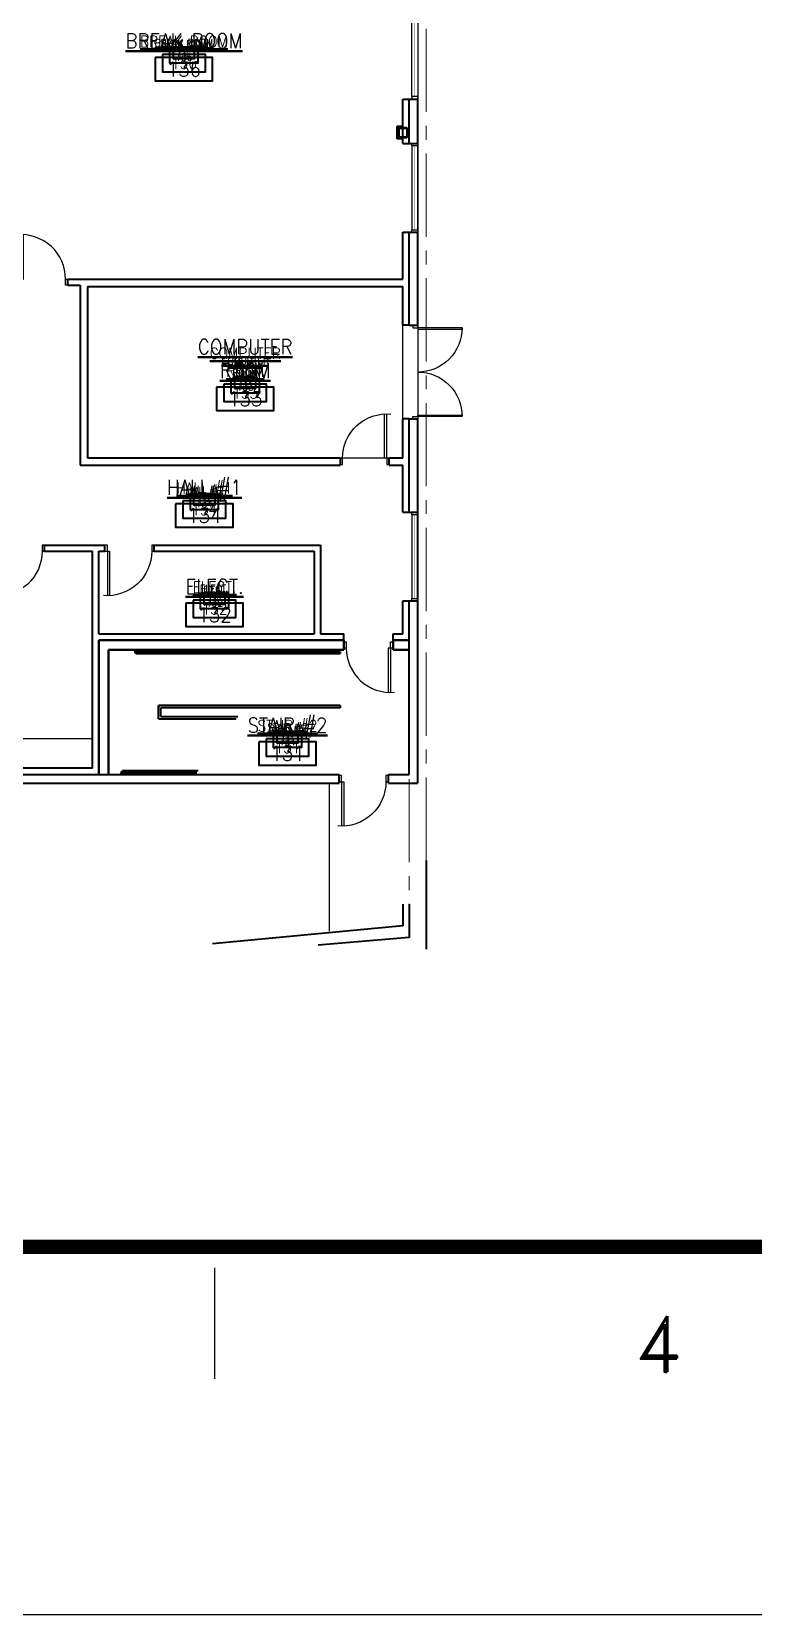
# Model space of a CAD drawing. Header units: inches. Extents: x -1028 to 37906, y -2339 to 19896.
# Drawn here: x 1096 to 1683, y -2339 to -1055 of the extents above; entities that cross this region are included whole.
import ezdxf
from ezdxf.enums import TextEntityAlignment as Align

# ---------------------------------------------------------------- set-up
doc = ezdxf.new("R2010")
doc.units = ezdxf.units.IN
doc.header["$LTSCALE"] = 90
doc.header["$MEASUREMENT"] = 0
doc.linetypes.add('CENTER2', pattern=[1.125, 0.75, -0.125, 0.125, -0.125])
for name, color, linetype in [('BORD', 96, 'Continuous'), ('EXTRA', 35, 'Continuous'), ('FDIM', 2, 'Continuous'), ('TEXTL', 2, 'Continuous')]:
    doc.layers.add(name, color=color, linetype=linetype)
for name, color, linetype, lineweight in [('X02461AFP1$0$UCENTER', 9, 'CENTER2', 13), ('X02461AFP1$0$UCNT', 4, 'Continuous', 25), ('X02461AFP1$0$UCOLG1', 9, 'CENTER2', 13), ('X02461AFP1$0$UCOLG2', 7, 'Continuous', 40), ('X02461AFP1$0$UCOLS', 6, 'Continuous', 40), ('X02461AFP1$0$UDR', 1, 'Continuous', 25), ('X02461AFP1$0$UFLSL', 2, 'Continuous', 25), ('X02461AFP1$0$UGL', 2, 'Continuous', 25), ('X02461AFP1$0$UHANDRAIL', 6, 'Continuous', 40), ('X02461AFP1$0$UROOMNAME128', 3, 'Continuous', 50), ('X02461AFP1$0$UROOMNAME48', 3, 'Continuous', 50), ('X02461AFP1$0$UROOMNAME64', 3, 'Continuous', 50), ('X02461AFP1$0$UROOMNAME96', 3, 'Continuous', 50), ('X02461AFP1$0$UROOMNUMBER128', 6, 'Continuous', 40), ('X02461AFP1$0$UROOMNUMBER48', 6, 'Continuous', 40), ('X02461AFP1$0$UROOMNUMBER64', 6, 'Continuous', 40), ('X02461AFP1$0$UROOMNUMBER96', 6, 'Continuous', 40), ('X02461AFP1$0$USIDEWALK', 4, 'Continuous', 25), ('X02461AFP1$0$UWC2', 3, 'Continuous', 50), ('X02461AFP1$0$UWI2', 6, 'Continuous', 40), ('X02461AFP1$0$UWIN_SIL', 9, 'Continuous', 13), ('X02461AFP1$0$UWS1', 6, 'Continuous', 40), ('X02461AFP1$0$UWT', 7, 'Continuous', 40)]:
    doc.layers.add(name, color=color, linetype=linetype, lineweight=lineweight)
doc.styles.add('DCMARCH', font='stylu.ttf', dxfattribs={"width": 0.75, "oblique": 15})
doc.styles.add('Romand', font='romand.shx')
doc.styles.add('Simplex', font='simplex.shx')
doc.styles.add('X02461AFP1$0$3-32', font='ROMANS.SHX', dxfattribs={"height": 22.5})

# ---------------------------------------------------------------- blocks, each defined once
blk = doc.blocks.new('sbord_d')
at = {"layer": 'BORD'}
blk.add_line((6, -0.0625), (6, -0.3125), dxfattribs=at)
at = {"layer": 'BORD', "const_width": 0.0313}
blk.add_lwpolyline([(-0.0156, -0.0156), (32.0156, -0.0156), (32.0156, 20.0156), (-0.0156, 20.0156)], close=True, dxfattribs=at)
at = {"layer": 'EXTRA'}
for points in [[(-0.3125, -0.8438), (32.3125, -0.8438), (32.3125, 20.8438), (-0.3125, 20.8438)], [(0, 0), (32, 0), (32, 20), (0, 20)]]:
    blk.add_lwpolyline(points, close=True, dxfattribs=at)
at = {"layer": 'BORD', "style": 'Romand'}
blk.add_text('4', height=0.125, dxfattribs=at).set_placement((7, -0.2344), align=Align.MIDDLE)
at = {"layer": 'TEXTL', "flags": 8}
for tag, height, style, p in [('TITLE1', 0.1562, 'Simplex', (30.2656, 2.776)), ('TITLE2', 0.1562, 'Simplex', (30.2656, 2.4427)), ('CHK', 0.0938, 'Simplex', (29.8281, 0.8828)), ('APP', 0.0938, 'Simplex', (30.7031, 0.8828)), ('JOB#', 0.125, 'Romand', (30.1198, 0.1328)), ('SHT', 0.125, 'Romand', (31.1927, 0.1328)), ('REV', 0.125, 'Romand', (31.7891, 0.1328))]:
    blk.add_attdef(tag, text='', height=height, dxfattribs=dict(at, style=style)).set_placement(p, align=Align.MIDDLE)
at = {"layer": 'TEXTL', "style": 'Simplex', "flags": 8}
for tag, height, p in [('CUSTOMER', 0.1562, (30.2656, 1.6968)), ('LOCATION', 0.125, (30.2656, 1.3635)), ('REVC', 0.0781, (20.2594, 0.9448)), ('CCHK', 0.0781, (27.2554, 0.9434)), ('REVB', 0.0781, (20.2594, 0.6948)), ('BCHK', 0.0781, (27.2554, 0.6834)), ('REVA', 0.0781, (20.2594, 0.4448)), ('ACHK', 0.0781, (27.2554, 0.4434))]:
    blk.add_attdef(tag, text='', height=height, dxfattribs=at).set_placement(p, align=Align.CENTER)
at = {"layer": 'TEXTL', "flags": 8}
for tag, p, height, style in [('REVCDESC', (20.6253, 0.9434), 0.0781, 'Simplex'), ('REVBDESC', (20.6253, 0.6834), 0.0781, 'Simplex'), ('REVADESC', (20.6253, 0.4434), 0.0781, 'Simplex'), ('DWG#', (30.0549, -0.5661), 0.0938, 'Romand')]:
    blk.add_attdef(tag, p, '', height=height, dxfattribs=dict(at, style=style))
at = {"layer": 'TEXTL', "style": 'DCMARCH', "oblique": 15, "width": 0.75, "flags": 8}
for tag, p in [('CBY', (26.7554, 0.9434)), ('BBY', (26.7554, 0.6834)), ('ABY', (26.7554, 0.4434))]:
    blk.add_attdef(tag, text='', height=0.0781, dxfattribs=at).set_placement(p, align=Align.CENTER)
at = {"layer": 'TEXTL', "style": 'Simplex', "flags": 8}
for tag, height, width, p, p2 in [('CAPP', 0.0781, 1.292308, (27.5883, 0.9437), (27.9633, 0.9437)), ('CDT', 0.0781, 1.866, (28.0712, 0.9434), (28.46, 0.9434)), ('SCALE', 0.0938, 1.702732, (31.2344, 0.8374), (31.9413, 0.8374)), ('BAPP', 0.0781, 1.292308, (27.5883, 0.6834), (27.9633, 0.6834)), ('BDT', 0.0781, 1.866, (28.0712, 0.6831), (28.46, 0.6831)), ('PLOT#', 0.0938, 8.555556, (31.2344, 0.4624), (31.9219, 0.4624)), ('DATE', 0.0938, 2.134634, (28.6094, 0.4624), (29.3146, 0.4624)), ('CHKDT', 0.0938, 1.555556, (29.4844, 0.4624), (30.1719, 0.4624)), ('APPDT', 0.0938, 1.555556, (30.3594, 0.4624), (31.0469, 0.4624)), ('AAPP', 0.0781, 1.275949, (27.5881, 0.4434), (27.9631, 0.4434)), ('ADT', 0.0781, 1.833263, (28.0712, 0.4434), (28.46, 0.4434))]:
    blk.add_attdef(tag, text='', height=height, dxfattribs=dict(at, width=width)).set_placement(p, p2, align=Align.FIT)
at = {"layer": 'TEXTL', "style": 'DCMARCH', "oblique": 15, "width": 0.75, "flags": 8}
blk.add_attdef('DRBY', (28.5931, 0.8208), '', height=0.125, dxfattribs=at)
blk = doc.blocks.new('X02461AFP1$0$WIN72')
at = {"layer": 'X02461AFP1$0$UGL'}
for p, q in [((70, 5), (2, 5)), ((2, 0), (70, 0))]:
    blk.add_line(p, q, dxfattribs=at)
for points in [[(0, 0), (0, 5), (2, 5), (2, 0)], [(70, 0), (70, 5), (72, 5), (72, 0)]]:
    blk.add_lwpolyline(points, close=True, dxfattribs=at)
at = {"layer": 'X02461AFP1$0$UGL', "const_width": 0.25}
blk.add_lwpolyline([(70, 2.5), (2, 2.5)], dxfattribs=at)
blk = doc.blocks.new('X02461AFP1$0$30DRM')
for p, q in [((2, 2.5), (2, 38.5)), ((3.8, 2.5), (3.8, 38.4)), ((2, 2.5), (3.8, 2.5)), ((3.8, 2.5), (3.8, 2.5))]:
    blk.add_line(p, q)
for points in [[(0, -2.5), (0, 2.5), (2, 2.5), (2, -2.5)], [(38, -2.5), (38, 2.5), (40, 2.5), (40, -2.5)]]:
    blk.add_lwpolyline(points, close=True)
blk.add_arc((2, 2.5), 36, 0, 95)
blk = doc.blocks.new('X02461AFP1$0$PR_3070DR')
at = {"color": 1}
for points in [[(-36, 0), (-34.9, 0), (-34.9, 35.9), (-36, 35.9)], [(36, 0), (34.9, 0), (34.9, 35.9), (36, 35.9)], [(-36, -4), (-36, 0), (-38, 0), (-38, -4)], [(36, -4), (36, 0), (38, 0), (38, -4)]]:
    blk.add_lwpolyline(points, close=True, dxfattribs=at)
for centre, start, end in [((-35.9, 0.1), 359.9176, 90.1944), ((35.9, 0.1), 89.8056, 180.0824)]:
    blk.add_arc(centre, 35.9, start, end, dxfattribs=at)
blk = doc.blocks.new('X02461AFP1$0$MSRNL')
at = {"layer": 'X02461AFP1$0$UROOMNUMBER128'}
blk.add_lwpolyline([(-23.3, -10), (-23.3, -28.9), (23.3, -28.9), (23.3, -10)], close=True, dxfattribs=at)
at = {"layer": 'X02461AFP1$0$UROOMNUMBER48'}
blk.add_lwpolyline([(-8.7, -3.8), (-8.7, -10.8), (8.7, -10.8), (8.7, -3.8)], close=True, dxfattribs=at)
at = {"layer": 'X02461AFP1$0$UROOMNUMBER64'}
blk.add_lwpolyline([(-11.6, -5), (-11.6, -14.4), (11.6, -14.4), (11.6, -5)], close=True, dxfattribs=at)
at = {"layer": 'X02461AFP1$0$UROOMNUMBER96'}
blk.add_lwpolyline([(-17.4, -7.5), (-17.4, -21.6), (17.4, -21.6), (17.4, -7.5)], close=True, dxfattribs=at)
at = {"layer": 'X02461AFP1$0$UROOMNAME128', "style": 'X02461AFP1$0$3-32', "width": 0.9}
for tag, p in [('1-128', (0, 22.9)), ('2-128', (0, 3.5))]:
    blk.add_attdef(tag, text='', height=12, dxfattribs=at).set_placement(p, align=Align.MIDDLE_CENTER)
at = {"layer": 'X02461AFP1$0$UROOMNAME48', "style": 'X02461AFP1$0$3-32', "width": 0.9}
for tag, p in [('2-48', (0, 1.5)), ('1-48', (0, 8.8))]:
    blk.add_attdef(tag, text='', height=4.5, dxfattribs=at).set_placement(p, align=Align.MIDDLE_CENTER)
at = {"layer": 'X02461AFP1$0$UROOMNAME64', "style": 'X02461AFP1$0$3-32', "width": 0.9}
for tag, p in [('1-64', (0, 11.5)), ('2-64', (0, 1.8))]:
    blk.add_attdef(tag, text='', height=6, dxfattribs=at).set_placement(p, align=Align.MIDDLE_CENTER)
at = {"layer": 'X02461AFP1$0$UROOMNAME96', "style": 'X02461AFP1$0$3-32', "width": 0.9}
for tag, p in [('1-96', (0, 17.6)), ('2-96', (0, 3))]:
    blk.add_attdef(tag, text='', height=9, dxfattribs=at).set_placement(p, align=Align.MIDDLE_CENTER)
at = {"layer": 'X02461AFP1$0$UROOMNUMBER128', "style": 'X02461AFP1$0$3-32', "width": 0.9}
blk.add_attdef('128', text='', height=12, dxfattribs=at).set_placement((0, -19.4), align=Align.MIDDLE_CENTER)
at = {"layer": 'X02461AFP1$0$UROOMNUMBER48', "style": 'X02461AFP1$0$3-32', "width": 0.9}
blk.add_attdef('48', text='', height=4.5, dxfattribs=at).set_placement((0, -7.3), align=Align.MIDDLE_CENTER)
at = {"layer": 'X02461AFP1$0$UROOMNUMBER64', "style": 'X02461AFP1$0$3-32', "width": 0.9}
blk.add_attdef('64', text='', height=6, dxfattribs=at).set_placement((0, -9.7), align=Align.MIDDLE_CENTER)
at = {"layer": 'X02461AFP1$0$UROOMNUMBER96', "style": 'X02461AFP1$0$3-32', "width": 0.9}
blk.add_attdef('96', text='', height=9, dxfattribs=at).set_placement((0, -14.6), align=Align.MIDDLE_CENTER)

msp = doc.modelspace()

# ---------------------------------------------------------------- linework, layer by layer
at = {"layer": 'X02461AFP1$0$UCENTER'}
msp.add_line((1416.978386, -1727.709065), (1416.978386, 4853.515788), dxfattribs=at)
at = {"layer": 'X02461AFP1$0$UCNT'}
msp.add_line((1018.978386, -1628.769683), (1145.978386, -1628.769683), dxfattribs=at)
at = {"layer": 'X02461AFP1$0$UCOLG1'}
for p, q in [((1402.978386, -1369.269683), (1397.978386, -1369.269683)), ((1402.978386, -1661.66011), (1402.978386, -1763.058286))]:
    msp.add_line(p, q, dxfattribs=at)
at = {"layer": 'X02461AFP1$0$UCOLG2'}
for p, q in [((1416.978386, -1727.709065), (1416.978386, -1799.709065)), ((1397.978386, -1763.058286), (1397.978386, -1780.635711)), ((1402.978386, -1763.058286), (1402.978386, -1790.271173)), ((1397.978386, -1780.635711), (1243.475381, -1795.437347)), ((1402.978386, -1790.271173), (1329.276829, -1796.386539))]:
    msp.add_line(p, q, dxfattribs=at)
at = {"layer": 'X02461AFP1$0$UCOLS'}
for points in [[(1400.728386, -1141.019683, 0.4142135624), (1401.978386, -1139.769683), (1401.978386, -1134.269683, 0.4142135624), (1400.728386, -1133.019683), (1395.228386, -1133.019683, 0.4142135624), (1393.978386, -1134.269683), (1393.978386, -1139.769683, 0.4142135624), (1395.228386, -1141.019683)], [(1400.728386, -1140.394683, 0.4142135624), (1401.353386, -1139.769683), (1401.353386, -1134.269683, 0.4142135624), (1400.728386, -1133.644683), (1395.228386, -1133.644683, 0.4142135624), (1394.603386, -1134.269683), (1394.603386, -1139.769683, 0.4142135624), (1395.228386, -1140.394683)]]:
    msp.add_lwpolyline(points, format="xyb", close=True, dxfattribs=at)
at = {"layer": 'X02461AFP1$0$UFLSL'}
msp.add_line((1410.228386, -965.014434), (1410.228386, -1369.269683), dxfattribs=at)
msp.add_lwpolyline([(1141.972521, -1400.769683), (1397.978386, -1400.769683), (1397.978386, -1261.769683), (1141.972521, -1261.769683)], close=True, dxfattribs=at)
at = {"layer": 'X02461AFP1$0$UHANDRAIL'}
for p, q in [((1179.978386, -1557.269683), (1179.978386, -1556.769683)), ((1181.478386, -1557.269683), (1181.478386, -1556.769683)), ((1182.478386, -1558.269683), (1346.978386, -1558.269683)), ((1182.478386, -1559.769683), (1346.978386, -1559.769683)), ((1346.978386, -1558.269063), (1346.978386, -1559.769683)), ((1346.935272, -1601.769683), (1199.478386, -1601.769683)), ((1199.478386, -1601.769683), (1199.478386, -1603.769683)), ((1199.478386, -1612.769683), (1199.478386, -1601.769683)), ((1346.935272, -1603.769683), (1201.478386, -1603.769683)), ((1201.478386, -1610.769683), (1201.478386, -1603.769683)), ((1346.935272, -1601.769683), (1346.935272, -1603.769683)), ((1199.478386, -1612.769683), (1262.625169, -1612.769683)), ((1201.478386, -1610.769683), (1264.072786, -1610.769683)), ((1171.478386, -1654.769683), (1231.786055, -1654.769683)), ((1171.478386, -1656.269683), (1230.689016, -1656.269683)), ((1168.978386, -1657.269683), (1168.978386, -1657.769683)), ((1170.478386, -1657.269683), (1170.478386, -1657.769683))]:
    msp.add_line(p, q, dxfattribs=at)
for centre, radius, start, end in [((1182.478386, -1557.269683), 2.5, 180, 270), ((1182.478386, -1557.269683), 1, 180, 270), ((1171.478386, -1657.269683), 2.5, 90, 180), ((1171.478386, -1657.269683), 1, 90, 180)]:
    msp.add_arc(centre, radius, start, end, dxfattribs=at)
at = {"layer": 'X02461AFP1$0$USIDEWALK'}
msp.add_line((1338.228386, -1665.019683), (1338.228386, -1785.019683), dxfattribs=at)
at = {"layer": 'X02461AFP1$0$UWC2'}
for p, q in [((1150.978386, -1548.769683), (1349.978386, -1548.769683)), ((1150.978386, -1548.769683), (1150.978386, -1657.769683)), ((1349.978386, -1548.769683), (1349.978386, -1556.769683)), ((1389.978386, -1548.769683), (1402.978386, -1548.769683)), ((1389.978386, -1548.769683), (1389.978386, -1556.769683)), ((1158.978386, -1556.769683), (1349.978386, -1556.769683)), ((1158.978386, -1556.769683), (1158.978386, -1657.769683)), ((1389.978386, -1556.769683), (1402.978386, -1556.769683))]:
    msp.add_line(p, q, dxfattribs=at)
at = {"layer": 'X02461AFP1$0$UWI2'}
for p, q in [((1155.978386, -1476.769683), (1155.978386, -1471.769683)), ((1195.978386, -1476.769683), (1195.978386, -1471.769683)), ((1349.978386, -1548.769683), (1349.978386, -1543.769683)), ((1389.978386, -1548.769683), (1389.978386, -1543.769683))]:
    msp.add_line(p, q, dxfattribs=at)
at = {"layer": 'X02461AFP1$0$UWS1'}
for p, q in [((1397.978386, -1109.769683), (1402.978386, -1109.769683)), ((1397.978386, -1145.769683), (1397.978386, -1109.769683)), ((1402.978386, -1145.769683), (1402.978386, -1109.769683)), ((1397.978386, -1132.019683), (1392.978386, -1132.019683)), ((1392.978386, -1132.019683), (1392.978386, -1142.019683)), ((1397.978386, -1142.019683), (1392.978386, -1142.019683)), ((1397.978386, -1145.769683), (1402.978386, -1145.769683)), ((1397.978386, -1217.769683), (1402.978386, -1217.769683)), ((1397.978386, -1255.769683), (1397.978386, -1217.769683)), ((1402.978386, -1293.269683), (1402.978386, -1217.769683)), ((1125.972521, -1255.769683), (1397.978386, -1255.769683)), ((1125.972521, -1260.769683), (1125.972521, -1255.769683)), ((1125.972521, -1260.769683), (1135.972521, -1260.769683)), ((1135.972521, -1260.769683), (1135.972521, -1406.769683)), ((1141.972521, -1261.769683), (1397.978386, -1261.769683)), ((1141.972521, -1261.769683), (1141.972521, -1400.769683)), ((1397.978386, -1293.269683), (1397.978386, -1261.769683)), ((1402.978386, -1293.269683), (1397.978386, -1293.269683)), ((1402.978386, -1369.269683), (1397.978386, -1369.269683)), ((1397.978386, -1400.769683), (1397.978386, -1369.269683)), ((1135.972521, -1406.769683), (1346.978386, -1406.769683)), ((1141.972521, -1400.769683), (1346.978386, -1400.769683)), ((1346.978386, -1400.769683), (1346.978386, -1406.769683)), ((1386.978386, -1400.769683), (1397.978386, -1400.769683)), ((1386.978386, -1406.769683), (1386.978386, -1400.769683)), ((1386.978386, -1406.769683), (1397.978386, -1406.769683)), ((1397.978386, -1445.019683), (1397.978386, -1406.769683)), ((1397.978386, -1445.019683), (1402.978386, -1445.019683)), ((1106.978386, -1471.769683), (1155.978386, -1471.769683)), ((1106.978386, -1476.769683), (1106.978386, -1471.769683)), ((1106.978386, -1476.769683), (1145.978386, -1476.769683)), ((1145.978386, -1652.769683), (1145.978386, -1476.769683)), ((1150.978386, -1543.769683), (1150.978386, -1476.769683)), ((1150.978386, -1476.769683), (1155.978386, -1476.769683)), ((1195.978386, -1471.769683), (1330.978386, -1471.769683)), ((1195.978386, -1476.769683), (1325.978386, -1476.769683)), ((1325.978386, -1476.769683), (1325.978386, -1543.769683)), ((1330.978386, -1471.769683), (1330.978386, -1543.769683)), ((1397.978386, -1517.019683), (1402.978386, -1517.019683)), ((1397.978386, -1543.769683), (1397.978386, -1517.019683)), ((1150.978386, -1543.769683), (1325.978386, -1543.769683)), ((1330.978386, -1543.769683), (1349.978386, -1543.769683)), ((1389.978386, -1543.769683), (1397.978386, -1543.769683)), ((1389.978386, -1548.769683), (1402.978386, -1548.769683)), ((1145.978386, -1652.769683), (1018.978386, -1652.769683))]:
    msp.add_line(p, q, dxfattribs=at)
at = {"layer": 'X02461AFP1$0$UWT'}
for p, q in [((1402.978386, -1109.769683), (1410.228386, -1109.769683)), ((1402.978386, -1145.769683), (1402.978386, -1109.769683)), ((1410.228386, -1145.769683), (1410.228386, -1109.769683)), ((1402.978386, -1145.769683), (1410.228386, -1145.769683)), ((1402.978386, -1217.769683), (1410.228386, -1217.769683)), ((1402.978386, -1293.269683), (1402.978386, -1217.769683)), ((1410.228386, -1293.269683), (1410.228386, -1217.769683)), ((1402.978386, -1293.269683), (1410.228386, -1293.269683)), ((1402.978386, -1369.269683), (1410.228386, -1369.269683)), ((1402.978386, -1445.019683), (1402.978386, -1369.269683)), ((1410.228386, -1665.019683), (1410.228386, -1369.269683)), ((1402.978386, -1445.019683), (1410.228386, -1445.019683)), ((1402.978386, -1517.019683), (1410.228386, -1517.019683)), ((1402.978386, -1657.769683), (1402.978386, -1517.019683)), ((337.979483, -1657.769683), (1346.239754, -1657.769683)), ((337.979483, -1665.019683), (1346.239754, -1665.019683)), ((1346.239754, -1665.019683), (1346.239754, -1657.769683)), ((1386.239754, -1657.769683), (1402.978386, -1657.769683)), ((1386.239754, -1665.019683), (1386.239754, -1657.769683)), ((1386.239754, -1665.019683), (1409.978386, -1665.019683))]:
    msp.add_line(p, q, dxfattribs=at)

# ---------------------------------------------------------------- block references
for p, values in [((1220.167056, -1066.011655), {'2-128': '%%uBREAK ROOM', '128': '136', '2-96': '%%uBREAK ROOM', '96': '136', '2-64': '%%uBREAK ROOM', '64': '136', '2-48': '%%uBREAK ROOM', '48': '136'}), ((1269.939162, -1333.620338), {'1-128': '%%uCOMPUTER', '2-128': '%%uROOM', '128': '133', '1-96': '%%uCOMPUTER', '2-96': '%%uROOM', '96': '133', '1-64': '%%uCOMPUTER', '2-64': '%%uROOM', '64': '133', '1-48': '%%uCOMPUTER', '2-48': '%%uROOM', '48': '133'}), ((1236.757748, -1428.349064), {'2-128': '%%uHALL #1', '128': '134', '2-96': '%%uHALL #1', '96': '134', '2-64': '%%uHALL #1', '64': '134', '2-48': '%%uHALL #1', '48': '134'}), ((1245.053094, -1508.868483), {'2-128': '%%uELECT.', '128': '132', '2-96': '%%uELECT.', '96': '132', '2-64': '%%uELECT.', '64': '132', '2-48': '%%uELECT.', '48': '132'}), ((1304.305591, -1621.358862), {'2-128': '%%uSTAIR #2', '128': '131', '2-96': '%%uSTAIR #2', '96': '131', '2-64': '%%uSTAIR #2', '64': '131', '2-48': '%%uSTAIR #2', '48': '131'})]:
    msp.add_blockref('X02461AFP1$0$MSRNL', p).add_auto_attribs(values)
at = {"layer": 'FDIM', "xscale": 360, "yscale": 360, "zscale": 360}
msp.add_blockref('sbord_d', (-915.03317, -2035.729274), dxfattribs=at)
at = {"layer": 'X02461AFP1$0$UDR'}
msp.add_blockref('X02461AFP1$0$30DRM', (1085.972521, -1258.269683), dxfattribs=at)
at = {"layer": 'X02461AFP1$0$UDR', "xscale": -1}
for name, p, rotation in [('X02461AFP1$0$PR_3070DR', (1410.125187, -1331.269683), 270), ('X02461AFP1$0$30DRM', (1066.978386, -1474.269683), 180), ('X02461AFP1$0$30DRM', (1155.978386, -1474.269683), 180), ('X02461AFP1$0$30DRM', (1346.239754, -1661.292106), 180)]:
    msp.add_blockref(name, p, dxfattribs=dict(at, rotation=rotation))
msp.add_blockref('X02461AFP1$0$30DRM', (1386.978386, -1403.769683), dxfattribs=at)
at = {"layer": 'X02461AFP1$0$UDR', "rotation": 180}
msp.add_blockref('X02461AFP1$0$30DRM', (1389.978386, -1552.769683), dxfattribs=at)
at = {"layer": 'X02461AFP1$0$UWIN_SIL', "xscale": -1, "rotation": 90}
msp.add_blockref('X02461AFP1$0$WIN72', (1410.228386, -1037.769683), dxfattribs=at)
at = {"layer": 'X02461AFP1$0$UWIN_SIL', "rotation": 90}
for p in [(1410.228386, -1217.769683), (1410.228386, -1517.019683)]:
    msp.add_blockref('X02461AFP1$0$WIN72', p, dxfattribs=at)

doc.saveas('drawing.dxf')
